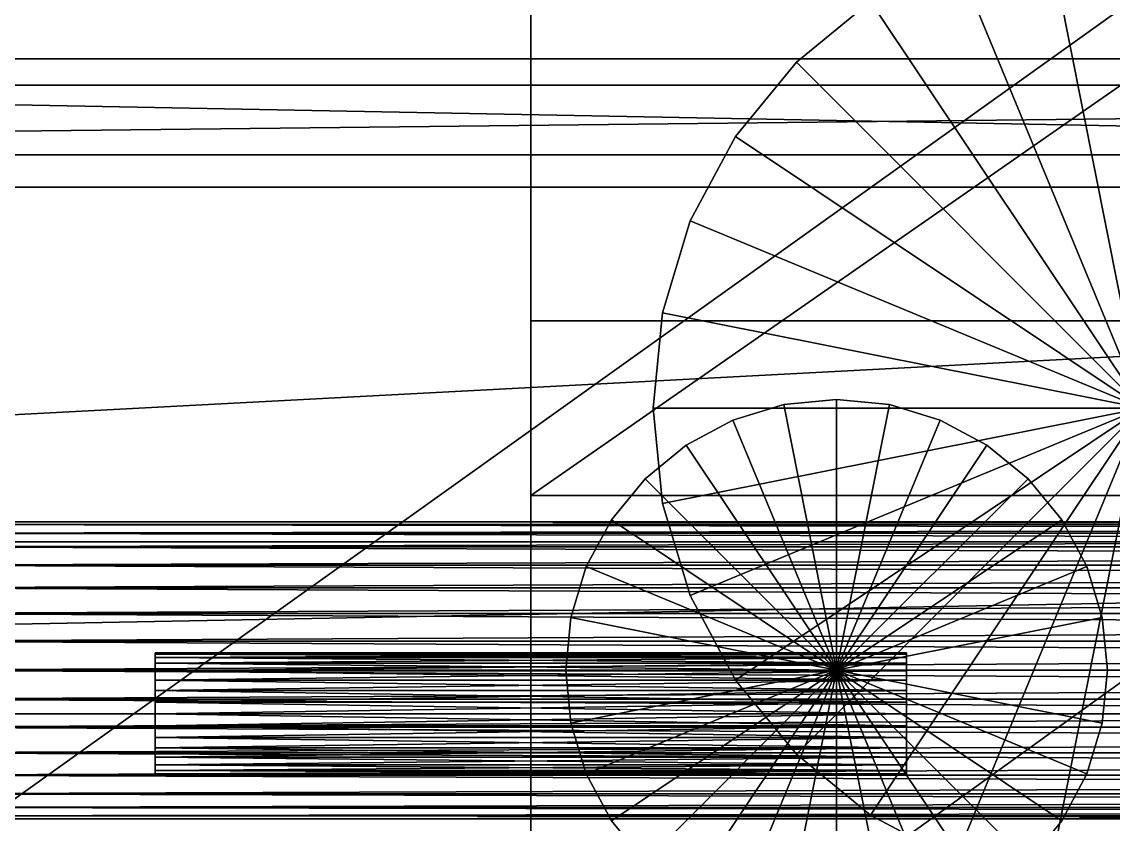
# Model space of a CAD drawing. Header units: millimetres. Extents: x -18 to 4450, y -985 to 970.
# Drawn here: x 581.7 to 706.7, y -572.6 to -480.8 of the extents above; entities that cross this region are included whole.
import ezdxf

# ---------------------------------------------------------------- set-up
doc = ezdxf.new("R2010")
doc.units = ezdxf.units.MM
for name, color, linetype in [('body__hood_closed_reference', 40, 'CONTINUOUS'), ('body__hood_crowned_closed_skin', 40, 'CONTINUOUS'), ('body__hood_left_outer_rib', 40, 'CONTINUOUS'), ('body__left_front_fender_rolled_upper_crown', 50, 'CONTINUOUS'), ('body__left_inner_fender', 40, 'CONTINUOUS'), ('chassis__cab_body_mount_rubber_puck_1', 250, 'CONTINUOUS'), ('chassis__left_hand_drive_steering_box', 9, 'CONTINUOUS'), ('datum__suspension_bump_stop_removed_samples_front_envelope', 5, 'CONTINUOUS'), ('datum__suspension_bump_stop_removed_samples_mount_hole_spacing_bar', 5, 'CONTINUOUS'), ('running_gear__front_drag_link_left_hand_drive', 9, 'CONTINUOUS'), ('running_gear__left_front_bump_stop', 250, 'CONTINUOUS'), ('running_gear__pitman_arm_left_hand_drive', 9, 'CONTINUOUS')]:
    doc.layers.add(name, color=color, linetype=linetype)

msp = doc.modelspace()

# ---------------------------------------------------------------- linework, layer by layer
at = {"layer": 'body__hood_closed_reference'}
for points in [[(237.979993, -687.020004, 1253.000021), (1142.019987, -687.020004, 1253.000021), (1142.019987, 687.020004, 1253.000021)], [(237.979993, -687.020004, 1253.000021), (1142.019987, 687.020004, 1253.000021), (237.979993, 687.020004, 1253.000021)], [(237.979993, -687.020004, 1215.000033), (237.979993, 687.020004, 1215.000033), (1142.019987, 687.020004, 1215.000033)], [(237.979993, -687.020004, 1215.000033), (1142.019987, 687.020004, 1215.000033), (1142.019987, -687.020004, 1215.000033)]]:
    msp.add_3dface(points, dxfattribs=at)
at = {"layer": 'body__hood_crowned_closed_skin'}
for points in [[(135.000005, -642.00002, 1230.000019), (1057.999969, -642.00002, 1296.000004), (1057.999969, 0, 1322.000027)], [(135.000005, -642.00002, 1230.000019), (1057.999969, 0, 1322.000027), (135.000005, 0, 1256.000042)], [(135.000005, -642.00002, 1210.000038), (135.000005, 0, 1235.999942), (1057.999969, 0, 1302.000046)], [(135.000005, -642.00002, 1210.000038), (1057.999969, 0, 1302.000046), (1057.999969, -642.00002, 1276.000023)]]:
    msp.add_3dface(points, dxfattribs=at)
at = {"layer": 'body__hood_left_outer_rib'}
for points in [[(337.980002, -488.020003, 1302.999973), (1052.019954, -488.020003, 1302.999973), (1052.019954, -451.979995, 1302.999973)], [(337.980002, -488.020003, 1302.999973), (1052.019954, -451.979995, 1302.999973), (337.980002, -451.979995, 1302.999973)], [(337.980002, -488.020003, 1264.999986), (337.980002, -451.979995, 1264.999986), (1052.019954, -451.979995, 1264.999986)], [(337.980002, -488.020003, 1264.999986), (1052.019954, -451.979995, 1264.999986), (1052.019954, -488.020003, 1264.999986)], [(337.980002, -495.999992, 1272.979975), (337.980002, -488.020003, 1264.999986), (1052.019954, -488.020003, 1264.999986)], [(337.980002, -495.999992, 1272.979975), (1052.019954, -488.020003, 1264.999986), (1052.019954, -495.999992, 1272.979975)], [(337.980002, -495.999992, 1295.019984), (337.980002, -488.020003, 1302.999973), (1052.019954, -488.020003, 1302.999973)], [(337.980002, -495.999992, 1295.019984), (1052.019954, -488.020003, 1302.999973), (1052.019954, -495.999992, 1295.019984)], [(337.980002, -495.999992, 1272.979975), (1052.019954, -495.999992, 1272.979975), (1052.019954, -495.999992, 1295.019984)], [(337.980002, -495.999992, 1272.979975), (1052.019954, -495.999992, 1295.019984), (337.980002, -495.999992, 1295.019984)]]:
    msp.add_3dface(points, dxfattribs=at)
at = {"layer": 'body__left_front_fender_rolled_upper_crown'}
for points in [[(155.000001, -754.000008, 1062.000036), (155.000001, -560.000002, 1062.000036), (1014.999986, -560.000002, 1238.000035)], [(155.000001, -754.000008, 1062.000036), (1014.999986, -560.000002, 1238.000035), (1014.999986, -754.000008, 1238.000035)], [(155.000001, -754.000008, 1110.000014), (1014.999986, -754.000008, 1268.000007), (1014.999986, -560.000002, 1268.000007)], [(155.000001, -754.000008, 1110.000014), (1014.999986, -560.000002, 1268.000007), (155.000001, -560.000002, 1110.000014)], [(155.000001, -560.000002, 1062.000036), (155.000001, -560.000002, 1110.000014), (1014.999986, -560.000002, 1268.000007)], [(155.000001, -560.000002, 1062.000036), (1014.999986, -560.000002, 1268.000007), (1014.999986, -560.000002, 1238.000035)]]:
    msp.add_3dface(points, dxfattribs=at)
at = {"layer": 'body__left_inner_fender'}
for points in [[(304.699987, -485.000014, 814.700007), (304.699987, -485.000014, 1205.299973), (1075.299978, -485.000014, 1205.299973)], [(304.699987, -485.000014, 814.700007), (1075.299978, -485.000014, 1205.299973), (1075.299978, -485.000014, 814.700007)], [(304.699987, -485.000014, 814.700007), (304.699987, -499.70001, 800.000012), (1075.299978, -499.70001, 800.000012)], [(304.699987, -485.000014, 814.700007), (1075.299978, -499.70001, 800.000012), (1075.299978, -485.000014, 814.700007)], [(304.699987, -485.000014, 1205.299973), (304.699987, -499.70001, 1220.000029), (1075.299978, -499.70001, 1220.000029)], [(304.699987, -485.000014, 1205.299973), (1075.299978, -499.70001, 1220.000029), (1075.299978, -485.000014, 1205.299973)], [(304.699987, -540.300012, 1220.000029), (1075.299978, -540.300012, 1220.000029), (1075.299978, -499.70001, 1220.000029)], [(304.699987, -540.300012, 1220.000029), (1075.299978, -499.70001, 1220.000029), (304.699987, -499.70001, 1220.000029)], [(304.699987, -540.300012, 800.000012), (304.699987, -499.70001, 800.000012), (1075.299978, -499.70001, 800.000012)], [(304.699987, -540.300012, 800.000012), (1075.299978, -499.70001, 800.000012), (1075.299978, -540.300012, 800.000012)], [(304.699987, -555.000007, 814.700007), (304.699987, -540.300012, 800.000012), (1075.299978, -540.300012, 800.000012)], [(304.699987, -555.000007, 814.700007), (1075.299978, -540.300012, 800.000012), (1075.299978, -555.000007, 814.700007)], [(304.699987, -555.000007, 1205.299973), (304.699987, -540.300012, 1220.000029), (1075.299978, -540.300012, 1220.000029)], [(304.699987, -555.000007, 1205.299973), (1075.299978, -540.300012, 1220.000029), (1075.299978, -555.000007, 1205.299973)], [(304.699987, -555.000007, 814.700007), (1075.299978, -555.000007, 814.700007), (1075.299978, -555.000007, 1205.299973)], [(304.699987, -555.000007, 814.700007), (1075.299978, -555.000007, 1205.299973), (304.699987, -555.000007, 1205.299973)]]:
    msp.add_3dface(points, dxfattribs=at)
at = {"layer": 'chassis__cab_body_mount_rubber_puck_1'}
for points in [[(709.999979, -524.999976, 538.999975), (699.074924, -470.076025, 538.999975), (709.999979, -469.000012, 538.999975)], [(709.999979, -524.999976, 580.99997), (709.999979, -469.000012, 580.99997), (699.074924, -470.076025, 580.99997)], [(709.999979, -524.999976, 538.999975), (688.569725, -473.262757, 538.999975), (699.074924, -470.076025, 538.999975)], [(709.999979, -524.999976, 580.99997), (699.074924, -470.076025, 580.99997), (688.569725, -473.262757, 580.99997)], [(709.999979, -524.999976, 538.999975), (678.888083, -478.437692, 538.999975), (688.569725, -473.262757, 538.999975)], [(709.999979, -524.999976, 580.99997), (688.569725, -473.262757, 580.99997), (678.888083, -478.437692, 580.99997)], [(678.888083, -478.437692, 538.999975), (678.888083, -478.437692, 580.99997), (670.40205, -485.402018, 580.99997)], [(678.888083, -478.437692, 538.999975), (670.40205, -485.402018, 580.99997), (670.40205, -485.402018, 538.999975)], [(709.999979, -524.999976, 538.999975), (670.40205, -485.402018, 538.999975), (678.888083, -478.437692, 538.999975)], [(709.999979, -524.999976, 580.99997), (678.888083, -478.437692, 580.99997), (670.40205, -485.402018, 580.99997)], [(670.40205, -485.402018, 538.999975), (670.40205, -485.402018, 580.99997), (663.437724, -493.88808, 580.99997)], [(670.40205, -485.402018, 538.999975), (663.437724, -493.88808, 580.99997), (663.437724, -493.88808, 538.999975)], [(709.999979, -524.999976, 538.999975), (663.437724, -493.88808, 538.999975), (670.40205, -485.402018, 538.999975)], [(709.999979, -524.999976, 580.99997), (670.40205, -485.402018, 580.99997), (663.437724, -493.88808, 580.99997)], [(663.437724, -493.88808, 538.999975), (663.437724, -493.88808, 580.99997), (658.26273, -503.569722, 580.99997)], [(663.437724, -493.88808, 538.999975), (658.26273, -503.569722, 580.99997), (658.26273, -503.569722, 538.999975)], [(709.999979, -524.999976, 538.999975), (658.26273, -503.569722, 538.999975), (663.437724, -493.88808, 538.999975)], [(709.999979, -524.999976, 580.99997), (663.437724, -493.88808, 580.99997), (658.26273, -503.569722, 580.99997)], [(658.26273, -503.569722, 538.999975), (658.26273, -503.569722, 580.99997), (655.076027, -514.074922, 580.99997)], [(658.26273, -503.569722, 538.999975), (655.076027, -514.074922, 580.99997), (655.076027, -514.074922, 538.999975)], [(709.999979, -524.999976, 538.999975), (655.076027, -514.074922, 538.999975), (658.26273, -503.569722, 538.999975)], [(709.999979, -524.999976, 580.99997), (658.26273, -503.569722, 580.99997), (655.076027, -514.074922, 580.99997)], [(655.076027, -514.074922, 538.999975), (655.076027, -514.074922, 580.99997), (653.999984, -524.999976, 580.99997)], [(655.076027, -514.074922, 538.999975), (653.999984, -524.999976, 580.99997), (653.999984, -524.999976, 538.999975)], [(709.999979, -524.999976, 538.999975), (653.999984, -524.999976, 538.999975), (655.076027, -514.074922, 538.999975)], [(709.999979, -524.999976, 580.99997), (655.076027, -514.074922, 580.99997), (653.999984, -524.999976, 580.99997)], [(653.999984, -524.999976, 538.999975), (653.999984, -524.999976, 580.99997), (655.076027, -535.925031, 580.99997)], [(653.999984, -524.999976, 538.999975), (655.076027, -535.925031, 580.99997), (655.076027, -535.925031, 538.999975)], [(709.999979, -524.999976, 538.999975), (655.076027, -535.925031, 538.999975), (653.999984, -524.999976, 538.999975)], [(709.999979, -524.999976, 580.99997), (653.999984, -524.999976, 580.99997), (655.076027, -535.925031, 580.99997)], [(709.999979, -524.999976, 538.999975), (658.26273, -546.43029, 538.999975), (655.076027, -535.925031, 538.999975)], [(709.999979, -524.999976, 580.99997), (655.076027, -535.925031, 580.99997), (658.26273, -546.43029, 580.99997)], [(709.999979, -524.999976, 538.999975), (663.437724, -556.111932, 538.999975), (658.26273, -546.43029, 538.999975)], [(709.999979, -524.999976, 580.99997), (658.26273, -546.43029, 580.99997), (663.437724, -556.111932, 580.99997)], [(709.999979, -524.999976, 538.999975), (670.40205, -564.597964, 538.999975), (663.437724, -556.111932, 538.999975)], [(709.999979, -524.999976, 580.99997), (663.437724, -556.111932, 580.99997), (670.40205, -564.597964, 580.99997)], [(709.999979, -524.999976, 538.999975), (678.888083, -571.56229, 538.999975), (670.40205, -564.597964, 538.999975)], [(709.999979, -524.999976, 580.99997), (670.40205, -564.597964, 580.99997), (678.888083, -571.56229, 580.99997)], [(709.999979, -524.999976, 538.999975), (688.569725, -576.737225, 538.999975), (678.888083, -571.56229, 538.999975)], [(709.999979, -524.999976, 580.99997), (678.888083, -571.56229, 580.99997), (688.569725, -576.737225, 580.99997)], [(709.999979, -524.999976, 538.999975), (699.074924, -579.923987, 538.999975), (688.569725, -576.737225, 538.999975)], [(709.999979, -524.999976, 580.99997), (688.569725, -576.737225, 580.99997), (699.074924, -579.923987, 580.99997)], [(709.999979, -524.999976, 538.999975), (709.999979, -580.99997, 538.999975), (699.074924, -579.923987, 538.999975)], [(709.999979, -524.999976, 580.99997), (699.074924, -579.923987, 580.99997), (709.999979, -580.99997, 580.99997)], [(655.076027, -535.925031, 538.999975), (655.076027, -535.925031, 580.99997), (658.26273, -546.43029, 580.99997)], [(655.076027, -535.925031, 538.999975), (658.26273, -546.43029, 580.99997), (658.26273, -546.43029, 538.999975)], [(658.26273, -546.43029, 538.999975), (658.26273, -546.43029, 580.99997), (663.437724, -556.111932, 580.99997)], [(658.26273, -546.43029, 538.999975), (663.437724, -556.111932, 580.99997), (663.437724, -556.111932, 538.999975)], [(663.437724, -556.111932, 538.999975), (663.437724, -556.111932, 580.99997), (670.40205, -564.597964, 580.99997)], [(663.437724, -556.111932, 538.999975), (670.40205, -564.597964, 580.99997), (670.40205, -564.597964, 538.999975)], [(670.40205, -564.597964, 538.999975), (670.40205, -564.597964, 580.99997), (678.888083, -571.56229, 580.99997)], [(670.40205, -564.597964, 538.999975), (678.888083, -571.56229, 580.99997), (678.888083, -571.56229, 538.999975)], [(678.888083, -571.56229, 538.999975), (678.888083, -571.56229, 580.99997), (688.569725, -576.737225, 580.99997)], [(678.888083, -571.56229, 538.999975), (688.569725, -576.737225, 580.99997), (688.569725, -576.737225, 538.999975)]]:
    msp.add_3dface(points, dxfattribs=at)
at = {"layer": 'chassis__left_hand_drive_steering_box'}
for points in [[(535.000026, -602.500021, 839.999974), (779.999971, -602.500021, 839.999974), (779.999971, -427.50001, 839.999974)], [(535.000026, -602.500021, 839.999974), (779.999971, -427.50001, 839.999974), (535.000026, -427.50001, 839.999974)], [(535.000026, -602.500021, 610.000014), (535.000026, -427.50001, 610.000014), (779.999971, -427.50001, 610.000014)], [(535.000026, -602.500021, 610.000014), (779.999971, -427.50001, 610.000014), (779.999971, -602.500021, 610.000014)]]:
    msp.add_3dface(points, dxfattribs=at)
at = {"layer": 'datum__suspension_bump_stop_removed_samples_front_envelope'}
for points in [[(639.999986, -605.000019, 330.000013), (639.999986, -605.000019, 416.000009), (639.999986, -514.999986, 416.000009)], [(639.999986, -605.000019, 330.000013), (639.999986, -514.999986, 416.000009), (639.999986, -514.999986, 330.000013)], [(639.999986, -514.999986, 330.000013), (639.999986, -514.999986, 416.000009), (764.999986, -514.999986, 416.000009)], [(639.999986, -514.999986, 330.000013), (764.999986, -514.999986, 416.000009), (764.999986, -514.999986, 330.000013)], [(639.999986, -605.000019, 416.000009), (764.999986, -605.000019, 416.000009), (764.999986, -514.999986, 416.000009)], [(639.999986, -605.000019, 416.000009), (764.999986, -514.999986, 416.000009), (639.999986, -514.999986, 416.000009)], [(639.999986, -605.000019, 330.000013), (639.999986, -514.999986, 330.000013), (764.999986, -514.999986, 330.000013)], [(639.999986, -605.000019, 330.000013), (764.999986, -514.999986, 330.000013), (764.999986, -605.000019, 330.000013)]]:
    msp.add_3dface(points, dxfattribs=at)
at = {"layer": 'datum__suspension_bump_stop_removed_samples_mount_hole_spacing_bar'}
for points in [[(597.000003, -552.999973, 391.99999), (683.000028, -552.999973, 391.99999), (683.000028, -553.134501, 393.365622)], [(597.000003, -552.999973, 391.99999), (683.000028, -553.134501, 393.365622), (597.000003, -553.134501, 393.365622)], [(597.000003, -560.000002, 391.99999), (597.000003, -553.134501, 393.365622), (597.000003, -552.999973, 391.99999)], [(597.000003, -553.134501, 390.634358), (683.000028, -553.134501, 390.634358), (683.000028, -552.999973, 391.99999)], [(597.000003, -553.134501, 390.634358), (683.000028, -552.999973, 391.99999), (597.000003, -552.999973, 391.99999)], [(597.000003, -560.000002, 391.99999), (597.000003, -552.999973, 391.99999), (597.000003, -553.134501, 390.634358)], [(597.000003, -553.134501, 393.365622), (683.000028, -553.134501, 393.365622), (683.000028, -553.532839, 394.678771)], [(597.000003, -553.134501, 393.365622), (683.000028, -553.532839, 394.678771), (597.000003, -553.532839, 394.678771)], [(597.000003, -560.000002, 391.99999), (597.000003, -553.532839, 394.678771), (597.000003, -553.134501, 393.365622)], [(597.000003, -553.532839, 389.321208), (683.000028, -553.532839, 389.321208), (683.000028, -553.134501, 390.634358)], [(597.000003, -553.532839, 389.321208), (683.000028, -553.134501, 390.634358), (597.000003, -553.134501, 390.634358)], [(597.000003, -560.000002, 391.99999), (597.000003, -553.134501, 390.634358), (597.000003, -553.532839, 389.321208)], [(683.000028, -560.000002, 391.99999), (683.000028, -552.999973, 391.99999), (683.000028, -553.134501, 393.365622)], [(683.000028, -560.000002, 391.99999), (683.000028, -553.134501, 390.634358), (683.000028, -552.999973, 391.99999)], [(683.000028, -560.000002, 391.99999), (683.000028, -553.134501, 393.365622), (683.000028, -553.532839, 394.678771)], [(683.000028, -560.000002, 391.99999), (683.000028, -553.532839, 389.321208), (683.000028, -553.134501, 390.634358)], [(597.000003, -553.532839, 394.678771), (683.000028, -553.532839, 394.678771), (683.000028, -554.179728, 395.888984)], [(597.000003, -553.532839, 394.678771), (683.000028, -554.179728, 395.888984), (597.000003, -554.179728, 395.888984)], [(597.000003, -560.000002, 391.99999), (597.000003, -554.179728, 395.888984), (597.000003, -553.532839, 394.678771)], [(597.000003, -554.179728, 388.110995), (683.000028, -554.179728, 388.110995), (683.000028, -553.532839, 389.321208)], [(597.000003, -554.179728, 388.110995), (683.000028, -553.532839, 389.321208), (597.000003, -553.532839, 389.321208)], [(597.000003, -560.000002, 391.99999), (597.000003, -553.532839, 389.321208), (597.000003, -554.179728, 388.110995)], [(597.000003, -554.179728, 395.888984), (683.000028, -554.179728, 395.888984), (683.000028, -555.050254, 396.949738)], [(597.000003, -554.179728, 395.888984), (683.000028, -555.050254, 396.949738), (597.000003, -555.050254, 396.949738)], [(597.000003, -560.000002, 391.99999), (597.000003, -555.050254, 396.949738), (597.000003, -554.179728, 395.888984)], [(597.000003, -555.050254, 387.050241), (683.000028, -555.050254, 387.050241), (683.000028, -554.179728, 388.110995)], [(597.000003, -555.050254, 387.050241), (683.000028, -554.179728, 388.110995), (597.000003, -554.179728, 388.110995)], [(597.000003, -560.000002, 391.99999), (597.000003, -554.179728, 388.110995), (597.000003, -555.050254, 387.050241)], [(683.000028, -560.000002, 391.99999), (683.000028, -553.532839, 394.678771), (683.000028, -554.179728, 395.888984)], [(683.000028, -560.000002, 391.99999), (683.000028, -554.179728, 388.110995), (683.000028, -553.532839, 389.321208)], [(683.000028, -560.000002, 391.99999), (683.000028, -554.179728, 395.888984), (683.000028, -555.050254, 396.949738)], [(683.000028, -560.000002, 391.99999), (683.000028, -555.050254, 387.050241), (683.000028, -554.179728, 388.110995)], [(597.000003, -555.050254, 396.949738), (683.000028, -555.050254, 396.949738), (683.000028, -556.111038, 397.820294)], [(597.000003, -555.050254, 396.949738), (683.000028, -556.111038, 397.820294), (597.000003, -556.111038, 397.820294)], [(597.000003, -560.000002, 391.99999), (597.000003, -556.111038, 397.820294), (597.000003, -555.050254, 396.949738)], [(597.000003, -556.111038, 386.179715), (683.000028, -556.111038, 386.179715), (683.000028, -555.050254, 387.050241)], [(597.000003, -556.111038, 386.179715), (683.000028, -555.050254, 387.050241), (597.000003, -555.050254, 387.050241)], [(597.000003, -560.000002, 391.99999), (597.000003, -555.050254, 387.050241), (597.000003, -556.111038, 386.179715)], [(683.000028, -560.000002, 391.99999), (683.000028, -555.050254, 396.949738), (683.000028, -556.111038, 397.820294)], [(683.000028, -560.000002, 391.99999), (683.000028, -556.111038, 386.179715), (683.000028, -555.050254, 387.050241)], [(597.000003, -556.111038, 397.820294), (683.000028, -556.111038, 397.820294), (683.000028, -557.321191, 398.467153)], [(597.000003, -556.111038, 397.820294), (683.000028, -557.321191, 398.467153), (597.000003, -557.321191, 398.467153)], [(597.000003, -560.000002, 391.99999), (597.000003, -557.321191, 398.467153), (597.000003, -556.111038, 397.820294)], [(597.000003, -557.321191, 385.532856), (683.000028, -557.321191, 385.532856), (683.000028, -556.111038, 386.179715)], [(597.000003, -557.321191, 385.532856), (683.000028, -556.111038, 386.179715), (597.000003, -556.111038, 386.179715)], [(597.000003, -560.000002, 391.99999), (597.000003, -556.111038, 386.179715), (597.000003, -557.321191, 385.532856)], [(683.000028, -560.000002, 391.99999), (683.000028, -556.111038, 397.820294), (683.000028, -557.321191, 398.467153)], [(683.000028, -560.000002, 391.99999), (683.000028, -557.321191, 385.532856), (683.000028, -556.111038, 386.179715)], [(597.000003, -557.321191, 398.467153), (683.000028, -557.321191, 398.467153), (683.000028, -558.634341, 398.865491)], [(597.000003, -557.321191, 398.467153), (683.000028, -558.634341, 398.865491), (597.000003, -558.634341, 398.865491)], [(597.000003, -560.000002, 391.99999), (597.000003, -558.634341, 398.865491), (597.000003, -557.321191, 398.467153)], [(597.000003, -558.634341, 385.134488), (683.000028, -558.634341, 385.134488), (683.000028, -557.321191, 385.532856)], [(597.000003, -558.634341, 385.134488), (683.000028, -557.321191, 385.532856), (597.000003, -557.321191, 385.532856)], [(597.000003, -560.000002, 391.99999), (597.000003, -557.321191, 385.532856), (597.000003, -558.634341, 385.134488)], [(683.000028, -560.000002, 391.99999), (683.000028, -557.321191, 398.467153), (683.000028, -558.634341, 398.865491)], [(683.000028, -560.000002, 391.99999), (683.000028, -558.634341, 385.134488), (683.000028, -557.321191, 385.532856)], [(597.000003, -558.634341, 398.865491), (683.000028, -558.634341, 398.865491), (683.000028, -560.000002, 398.999989)], [(597.000003, -558.634341, 398.865491), (683.000028, -560.000002, 398.999989), (597.000003, -560.000002, 398.999989)], [(597.000003, -560.000002, 391.99999), (597.000003, -560.000002, 398.999989), (597.000003, -558.634341, 398.865491)], [(597.000003, -560.000002, 384.99999), (683.000028, -560.000002, 384.99999), (683.000028, -558.634341, 385.134488)], [(597.000003, -560.000002, 384.99999), (683.000028, -558.634341, 385.134488), (597.000003, -558.634341, 385.134488)], [(597.000003, -560.000002, 391.99999), (597.000003, -558.634341, 385.134488), (597.000003, -560.000002, 384.99999)], [(683.000028, -560.000002, 391.99999), (683.000028, -558.634341, 398.865491), (683.000028, -560.000002, 398.999989)], [(683.000028, -560.000002, 391.99999), (683.000028, -560.000002, 384.99999), (683.000028, -558.634341, 385.134488)], [(597.000003, -560.000002, 398.999989), (683.000028, -560.000002, 398.999989), (683.000028, -561.365604, 398.865491)], [(597.000003, -560.000002, 398.999989), (683.000028, -561.365604, 398.865491), (597.000003, -561.365604, 398.865491)], [(597.000003, -560.000002, 391.99999), (597.000003, -561.365604, 398.865491), (597.000003, -560.000002, 398.999989)], [(597.000003, -560.000002, 391.99999), (597.000003, -562.678754, 398.467153), (597.000003, -561.365604, 398.865491)], [(597.000003, -560.000002, 391.99999), (597.000003, -563.888967, 397.820294), (597.000003, -562.678754, 398.467153)], [(597.000003, -560.000002, 391.99999), (597.000003, -564.949751, 396.949738), (597.000003, -563.888967, 397.820294)], [(597.000003, -560.000002, 391.99999), (597.000003, -565.820277, 395.888984), (597.000003, -564.949751, 396.949738)], [(597.000003, -560.000002, 391.99999), (597.000003, -566.467166, 394.678771), (597.000003, -565.820277, 395.888984)], [(597.000003, -560.000002, 391.99999), (597.000003, -566.865504, 393.365622), (597.000003, -566.467166, 394.678771)], [(597.000003, -560.000002, 391.99999), (597.000003, -566.999972, 391.99999), (597.000003, -566.865504, 393.365622)], [(597.000003, -560.000002, 391.99999), (597.000003, -566.865504, 390.634358), (597.000003, -566.999972, 391.99999)], [(597.000003, -560.000002, 391.99999), (597.000003, -566.467166, 389.321208), (597.000003, -566.865504, 390.634358)], [(597.000003, -560.000002, 391.99999), (597.000003, -565.820277, 388.110995), (597.000003, -566.467166, 389.321208)], [(597.000003, -560.000002, 391.99999), (597.000003, -564.949751, 387.050241), (597.000003, -565.820277, 388.110995)], [(597.000003, -560.000002, 391.99999), (597.000003, -563.888967, 386.179715), (597.000003, -564.949751, 387.050241)], [(597.000003, -560.000002, 391.99999), (597.000003, -562.678754, 385.532856), (597.000003, -563.888967, 386.179715)], [(597.000003, -560.000002, 391.99999), (597.000003, -561.365604, 385.134488), (597.000003, -562.678754, 385.532856)], [(597.000003, -561.365604, 385.134488), (683.000028, -561.365604, 385.134488), (683.000028, -560.000002, 384.99999)], [(597.000003, -561.365604, 385.134488), (683.000028, -560.000002, 384.99999), (597.000003, -560.000002, 384.99999)], [(597.000003, -560.000002, 391.99999), (597.000003, -560.000002, 384.99999), (597.000003, -561.365604, 385.134488)], [(683.000028, -560.000002, 391.99999), (683.000028, -560.000002, 398.999989), (683.000028, -561.365604, 398.865491)], [(683.000028, -560.000002, 391.99999), (683.000028, -561.365604, 398.865491), (683.000028, -562.678754, 398.467153)], [(683.000028, -560.000002, 391.99999), (683.000028, -562.678754, 398.467153), (683.000028, -563.888967, 397.820294)], [(683.000028, -560.000002, 391.99999), (683.000028, -563.888967, 397.820294), (683.000028, -564.949751, 396.949738)], [(683.000028, -560.000002, 391.99999), (683.000028, -564.949751, 396.949738), (683.000028, -565.820277, 395.888984)], [(683.000028, -560.000002, 391.99999), (683.000028, -565.820277, 395.888984), (683.000028, -566.467166, 394.678771)], [(683.000028, -560.000002, 391.99999), (683.000028, -566.467166, 394.678771), (683.000028, -566.865504, 393.365622)], [(683.000028, -560.000002, 391.99999), (683.000028, -566.865504, 393.365622), (683.000028, -566.999972, 391.99999)], [(683.000028, -560.000002, 391.99999), (683.000028, -566.999972, 391.99999), (683.000028, -566.865504, 390.634358)], [(683.000028, -560.000002, 391.99999), (683.000028, -566.865504, 390.634358), (683.000028, -566.467166, 389.321208)], [(683.000028, -560.000002, 391.99999), (683.000028, -566.467166, 389.321208), (683.000028, -565.820277, 388.110995)], [(683.000028, -560.000002, 391.99999), (683.000028, -565.820277, 388.110995), (683.000028, -564.949751, 387.050241)], [(683.000028, -560.000002, 391.99999), (683.000028, -564.949751, 387.050241), (683.000028, -563.888967, 386.179715)], [(683.000028, -560.000002, 391.99999), (683.000028, -563.888967, 386.179715), (683.000028, -562.678754, 385.532856)], [(683.000028, -560.000002, 391.99999), (683.000028, -562.678754, 385.532856), (683.000028, -561.365604, 385.134488)], [(683.000028, -560.000002, 391.99999), (683.000028, -561.365604, 385.134488), (683.000028, -560.000002, 384.99999)], [(597.000003, -561.365604, 398.865491), (683.000028, -561.365604, 398.865491), (683.000028, -562.678754, 398.467153)], [(597.000003, -561.365604, 398.865491), (683.000028, -562.678754, 398.467153), (597.000003, -562.678754, 398.467153)], [(597.000003, -562.678754, 385.532856), (683.000028, -562.678754, 385.532856), (683.000028, -561.365604, 385.134488)], [(597.000003, -562.678754, 385.532856), (683.000028, -561.365604, 385.134488), (597.000003, -561.365604, 385.134488)], [(597.000003, -562.678754, 398.467153), (683.000028, -562.678754, 398.467153), (683.000028, -563.888967, 397.820294)], [(597.000003, -562.678754, 398.467153), (683.000028, -563.888967, 397.820294), (597.000003, -563.888967, 397.820294)], [(597.000003, -563.888967, 386.179715), (683.000028, -563.888967, 386.179715), (683.000028, -562.678754, 385.532856)], [(597.000003, -563.888967, 386.179715), (683.000028, -562.678754, 385.532856), (597.000003, -562.678754, 385.532856)], [(597.000003, -563.888967, 397.820294), (683.000028, -563.888967, 397.820294), (683.000028, -564.949751, 396.949738)], [(597.000003, -563.888967, 397.820294), (683.000028, -564.949751, 396.949738), (597.000003, -564.949751, 396.949738)], [(597.000003, -564.949751, 387.050241), (683.000028, -564.949751, 387.050241), (683.000028, -563.888967, 386.179715)], [(597.000003, -564.949751, 387.050241), (683.000028, -563.888967, 386.179715), (597.000003, -563.888967, 386.179715)], [(597.000003, -564.949751, 396.949738), (683.000028, -564.949751, 396.949738), (683.000028, -565.820277, 395.888984)], [(597.000003, -564.949751, 396.949738), (683.000028, -565.820277, 395.888984), (597.000003, -565.820277, 395.888984)], [(597.000003, -565.820277, 388.110995), (683.000028, -565.820277, 388.110995), (683.000028, -564.949751, 387.050241)], [(597.000003, -565.820277, 388.110995), (683.000028, -564.949751, 387.050241), (597.000003, -564.949751, 387.050241)], [(597.000003, -565.820277, 395.888984), (683.000028, -565.820277, 395.888984), (683.000028, -566.467166, 394.678771)], [(597.000003, -565.820277, 395.888984), (683.000028, -566.467166, 394.678771), (597.000003, -566.467166, 394.678771)], [(597.000003, -566.467166, 389.321208), (683.000028, -566.467166, 389.321208), (683.000028, -565.820277, 388.110995)], [(597.000003, -566.467166, 389.321208), (683.000028, -565.820277, 388.110995), (597.000003, -565.820277, 388.110995)], [(597.000003, -566.467166, 394.678771), (683.000028, -566.467166, 394.678771), (683.000028, -566.865504, 393.365622)], [(597.000003, -566.467166, 394.678771), (683.000028, -566.865504, 393.365622), (597.000003, -566.865504, 393.365622)], [(597.000003, -566.865504, 390.634358), (683.000028, -566.865504, 390.634358), (683.000028, -566.467166, 389.321208)], [(597.000003, -566.865504, 390.634358), (683.000028, -566.467166, 389.321208), (597.000003, -566.467166, 389.321208)], [(597.000003, -566.865504, 393.365622), (683.000028, -566.865504, 393.365622), (683.000028, -566.999972, 391.99999)], [(597.000003, -566.865504, 393.365622), (683.000028, -566.999972, 391.99999), (597.000003, -566.999972, 391.99999)], [(597.000003, -566.999972, 391.99999), (683.000028, -566.999972, 391.99999), (683.000028, -566.865504, 390.634358)], [(597.000003, -566.999972, 391.99999), (683.000028, -566.865504, 390.634358), (597.000003, -566.865504, 390.634358)]]:
    msp.add_3dface(points, dxfattribs=at)
at = {"layer": 'running_gear__front_drag_link_left_hand_drive'}
for points in [[(564.999998, -537.999988, 504.999995), (1184.999943, -537.999988, 504.999995), (1184.999943, -538.326621, 508.316517)], [(564.999998, -537.999988, 504.999995), (1184.999943, -538.326621, 508.316517), (564.999998, -538.326621, 508.316517)], [(564.999998, -538.326621, 501.683474), (1184.999943, -538.326621, 501.683474), (1184.999943, -537.999988, 504.999995)], [(564.999998, -538.326621, 501.683474), (1184.999943, -537.999988, 504.999995), (564.999998, -537.999988, 504.999995)], [(564.999998, -538.326621, 508.316517), (1184.999943, -538.326621, 508.316517), (1184.999943, -539.294064, 511.505604)], [(564.999998, -538.326621, 508.316517), (1184.999943, -539.294064, 511.505604), (564.999998, -539.294064, 511.505604)], [(564.999998, -539.294064, 498.494387), (1184.999943, -539.294064, 498.494387), (1184.999943, -538.326621, 501.683474)], [(564.999998, -539.294064, 498.494387), (1184.999943, -538.326621, 501.683474), (564.999998, -538.326621, 501.683474)], [(564.999998, -539.294064, 511.505604), (1184.999943, -539.294064, 511.505604), (1184.999943, -540.865004, 514.444709)], [(564.999998, -539.294064, 511.505604), (1184.999943, -540.865004, 514.444709), (564.999998, -540.865004, 514.444709)], [(564.999998, -540.865004, 495.555311), (1184.999943, -540.865004, 495.555311), (1184.999943, -539.294064, 498.494387)], [(564.999998, -540.865004, 495.555311), (1184.999943, -539.294064, 498.494387), (564.999998, -539.294064, 498.494387)], [(564.999998, -540.865004, 514.444709), (1184.999943, -540.865004, 514.444709), (1184.999943, -542.979181, 517.020822)], [(564.999998, -540.865004, 514.444709), (1184.999943, -542.979181, 517.020822), (564.999998, -542.979181, 517.020822)], [(564.999998, -542.979181, 492.979199), (1184.999943, -542.979181, 492.979199), (1184.999943, -540.865004, 495.555311)], [(564.999998, -542.979181, 492.979199), (1184.999943, -540.865004, 495.555311), (564.999998, -540.865004, 495.555311)], [(564.999998, -542.979181, 517.020822), (1184.999943, -542.979181, 517.020822), (1184.999943, -545.555294, 519.134998)], [(564.999998, -542.979181, 517.020822), (1184.999943, -545.555294, 519.134998), (564.999998, -545.555294, 519.134998)], [(564.999998, -545.555294, 490.865022), (1184.999943, -545.555294, 490.865022), (1184.999943, -542.979181, 492.979199)], [(564.999998, -545.555294, 490.865022), (1184.999943, -542.979181, 492.979199), (564.999998, -542.979181, 492.979199)], [(564.999998, -545.555294, 519.134998), (1184.999943, -545.555294, 519.134998), (1184.999943, -548.494399, 520.705938)], [(564.999998, -545.555294, 519.134998), (1184.999943, -548.494399, 520.705938), (564.999998, -548.494399, 520.705938)], [(564.999998, -548.494399, 489.294052), (1184.999943, -548.494399, 489.294052), (1184.999943, -545.555294, 490.865022)], [(564.999998, -548.494399, 489.294052), (1184.999943, -545.555294, 490.865022), (564.999998, -545.555294, 490.865022)], [(564.999998, -548.494399, 520.705938), (1184.999943, -548.494399, 520.705938), (1184.999943, -551.683486, 521.673322)], [(564.999998, -548.494399, 520.705938), (1184.999943, -551.683486, 521.673322), (564.999998, -551.683486, 521.673322)], [(564.999998, -551.683486, 488.326639), (1184.999943, -551.683486, 488.326639), (1184.999943, -548.494399, 489.294052)], [(564.999998, -551.683486, 488.326639), (1184.999943, -548.494399, 489.294052), (564.999998, -548.494399, 489.294052)], [(564.999998, -551.683486, 521.673322), (1184.999943, -551.683486, 521.673322), (1184.999943, -555.000007, 522.000015)], [(564.999998, -551.683486, 521.673322), (1184.999943, -555.000007, 522.000015), (564.999998, -555.000007, 522.000015)], [(564.999998, -555.000007, 488.000005), (1184.999943, -555.000007, 488.000005), (1184.999943, -551.683486, 488.326639)], [(564.999998, -555.000007, 488.000005), (1184.999943, -551.683486, 488.326639), (564.999998, -551.683486, 488.326639)], [(564.999998, -555.000007, 522.000015), (1184.999943, -555.000007, 522.000015), (1184.999943, -558.316529, 521.673322)], [(564.999998, -555.000007, 522.000015), (1184.999943, -558.316529, 521.673322), (564.999998, -558.316529, 521.673322)], [(564.999998, -558.316529, 488.326639), (1184.999943, -558.316529, 488.326639), (1184.999943, -555.000007, 488.000005)], [(564.999998, -558.316529, 488.326639), (1184.999943, -555.000007, 488.000005), (564.999998, -555.000007, 488.000005)], [(564.999998, -558.316529, 521.673322), (1184.999943, -558.316529, 521.673322), (1184.999943, -561.505616, 520.705938)], [(564.999998, -558.316529, 521.673322), (1184.999943, -561.505616, 520.705938), (564.999998, -561.505616, 520.705938)], [(564.999998, -561.505616, 489.294052), (1184.999943, -561.505616, 489.294052), (1184.999943, -558.316529, 488.326639)], [(564.999998, -561.505616, 489.294052), (1184.999943, -558.316529, 488.326639), (564.999998, -558.316529, 488.326639)], [(564.999998, -561.505616, 520.705938), (1184.999943, -561.505616, 520.705938), (1184.999943, -564.444721, 519.134998)], [(564.999998, -561.505616, 520.705938), (1184.999943, -564.444721, 519.134998), (564.999998, -564.444721, 519.134998)], [(564.999998, -564.444721, 490.865022), (1184.999943, -564.444721, 490.865022), (1184.999943, -561.505616, 489.294052)], [(564.999998, -564.444721, 490.865022), (1184.999943, -561.505616, 489.294052), (564.999998, -561.505616, 489.294052)], [(564.999998, -564.444721, 519.134998), (1184.999943, -564.444721, 519.134998), (1184.999943, -567.020833, 517.020822)], [(564.999998, -564.444721, 519.134998), (1184.999943, -567.020833, 517.020822), (564.999998, -567.020833, 517.020822)], [(564.999998, -567.020833, 492.979199), (1184.999943, -567.020833, 492.979199), (1184.999943, -564.444721, 490.865022)], [(564.999998, -567.020833, 492.979199), (1184.999943, -564.444721, 490.865022), (564.999998, -564.444721, 490.865022)], [(564.999998, -567.020833, 517.020822), (1184.999943, -567.020833, 517.020822), (1184.999943, -569.13501, 514.444709)], [(564.999998, -567.020833, 517.020822), (1184.999943, -569.13501, 514.444709), (564.999998, -569.13501, 514.444709)], [(564.999998, -569.13501, 495.555311), (1184.999943, -569.13501, 495.555311), (1184.999943, -567.020833, 492.979199)], [(564.999998, -569.13501, 495.555311), (1184.999943, -567.020833, 492.979199), (564.999998, -567.020833, 492.979199)], [(564.999998, -569.13501, 514.444709), (1184.999943, -569.13501, 514.444709), (1184.999943, -570.70595, 511.505604)], [(564.999998, -569.13501, 514.444709), (1184.999943, -570.70595, 511.505604), (564.999998, -570.70595, 511.505604)], [(564.999998, -570.70595, 498.494387), (1184.999943, -570.70595, 498.494387), (1184.999943, -569.13501, 495.555311)], [(564.999998, -570.70595, 498.494387), (1184.999943, -569.13501, 495.555311), (564.999998, -569.13501, 495.555311)], [(564.999998, -570.70595, 511.505604), (1184.999943, -570.70595, 511.505604), (1184.999943, -571.673334, 508.316517)], [(564.999998, -570.70595, 511.505604), (1184.999943, -571.673334, 508.316517), (564.999998, -571.673334, 508.316517)], [(564.999998, -571.673334, 501.683474), (1184.999943, -571.673334, 501.683474), (1184.999943, -570.70595, 498.494387)], [(564.999998, -571.673334, 501.683474), (1184.999943, -570.70595, 498.494387), (564.999998, -570.70595, 498.494387)], [(564.999998, -571.673334, 508.316517), (1184.999943, -571.673334, 508.316517), (1184.999943, -572.000027, 504.999995)], [(564.999998, -571.673334, 508.316517), (1184.999943, -572.000027, 504.999995), (564.999998, -572.000027, 504.999995)], [(564.999998, -572.000027, 504.999995), (1184.999943, -572.000027, 504.999995), (1184.999943, -571.673334, 501.683474)], [(564.999998, -572.000027, 504.999995), (1184.999943, -571.673334, 501.683474), (564.999998, -571.673334, 501.683474)]]:
    msp.add_3dface(points, dxfattribs=at)
at = {"layer": 'running_gear__left_front_bump_stop'}
for points in [[(639.999986, -535.000026, 540.000021), (639.999986, -535.000026, 611.999989), (639.999986, -455.000013, 611.999989)], [(639.999986, -535.000026, 540.000021), (639.999986, -455.000013, 611.999989), (639.999986, -455.000013, 540.000021)], [(639.999986, -535.000026, 611.999989), (754.999995, -535.000026, 611.999989), (754.999995, -455.000013, 611.999989)], [(639.999986, -535.000026, 611.999989), (754.999995, -455.000013, 611.999989), (639.999986, -455.000013, 611.999989)], [(639.999986, -535.000026, 540.000021), (639.999986, -455.000013, 540.000021), (754.999995, -455.000013, 540.000021)], [(639.999986, -535.000026, 540.000021), (754.999995, -455.000013, 540.000021), (754.999995, -535.000026, 540.000021)], [(639.999986, -535.000026, 540.000021), (754.999995, -535.000026, 540.000021), (754.999995, -535.000026, 611.999989)], [(639.999986, -535.000026, 540.000021), (754.999995, -535.000026, 611.999989), (639.999986, -535.000026, 611.999989)]]:
    msp.add_3dface(points, dxfattribs=at)
at = {"layer": 'running_gear__pitman_arm_left_hand_drive'}
for points in [[(668.952227, -524.595678, 439.999998), (668.952227, -524.595678, 689.999998), (663.13684, -526.359737, 689.999998)], [(668.952227, -524.595678, 439.999998), (663.13684, -526.359737, 689.999998), (663.13684, -526.359737, 439.999998)], [(675.000012, -555.000007, 439.999998), (663.13684, -526.359737, 439.999998), (668.952227, -524.595678, 439.999998)], [(675.000012, -555.000007, 689.999998), (668.952227, -524.595678, 689.999998), (663.13684, -526.359737, 689.999998)], [(675.000012, -523.999989, 439.999998), (675.000012, -523.999989, 689.999998), (668.952227, -524.595678, 689.999998)], [(675.000012, -523.999989, 439.999998), (668.952227, -524.595678, 689.999998), (668.952227, -524.595678, 439.999998)], [(675.000012, -555.000007, 439.999998), (668.952227, -524.595678, 439.999998), (675.000012, -523.999989, 439.999998)], [(675.000012, -555.000007, 689.999998), (675.000012, -523.999989, 689.999998), (668.952227, -524.595678, 689.999998)], [(681.047797, -524.595678, 439.999998), (681.047797, -524.595678, 689.999998), (675.000012, -523.999989, 689.999998)], [(681.047797, -524.595678, 439.999998), (675.000012, -523.999989, 689.999998), (675.000012, -523.999989, 439.999998)], [(675.000012, -555.000007, 439.999998), (675.000012, -523.999989, 439.999998), (681.047797, -524.595678, 439.999998)], [(675.000012, -555.000007, 689.999998), (681.047797, -524.595678, 689.999998), (675.000012, -523.999989, 689.999998)], [(675.000012, -555.000007, 439.999998), (681.047797, -524.595678, 439.999998), (686.863184, -526.359737, 439.999998)], [(675.000012, -555.000007, 689.999998), (686.863184, -526.359737, 689.999998), (681.047797, -524.595678, 689.999998)], [(686.863184, -526.359737, 439.999998), (686.863184, -526.359737, 689.999998), (681.047797, -524.595678, 689.999998)], [(686.863184, -526.359737, 439.999998), (681.047797, -524.595678, 689.999998), (681.047797, -524.595678, 439.999998)], [(663.13684, -526.359737, 439.999998), (663.13684, -526.359737, 689.999998), (657.777309, -529.224455, 689.999998)], [(663.13684, -526.359737, 439.999998), (657.777309, -529.224455, 689.999998), (657.777309, -529.224455, 439.999998)], [(675.000012, -555.000007, 439.999998), (657.777309, -529.224455, 439.999998), (663.13684, -526.359737, 439.999998)], [(675.000012, -555.000007, 689.999998), (663.13684, -526.359737, 689.999998), (657.777309, -529.224455, 689.999998)], [(675.000012, -555.000007, 439.999998), (686.863184, -526.359737, 439.999998), (692.222655, -529.224455, 439.999998)], [(675.000012, -555.000007, 689.999998), (692.222655, -529.224455, 689.999998), (686.863184, -526.359737, 689.999998)], [(692.222655, -529.224455, 439.999998), (692.222655, -529.224455, 689.999998), (686.863184, -526.359737, 689.999998)], [(692.222655, -529.224455, 439.999998), (686.863184, -526.359737, 689.999998), (686.863184, -526.359737, 439.999998)], [(657.777309, -529.224455, 439.999998), (657.777309, -529.224455, 689.999998), (653.079689, -533.079684, 689.999998)], [(657.777309, -529.224455, 439.999998), (653.079689, -533.079684, 689.999998), (653.079689, -533.079684, 439.999998)], [(675.000012, -555.000007, 439.999998), (653.079689, -533.079684, 439.999998), (657.777309, -529.224455, 439.999998)], [(675.000012, -555.000007, 689.999998), (657.777309, -529.224455, 689.999998), (653.079689, -533.079684, 689.999998)], [(675.000012, -555.000007, 439.999998), (692.222655, -529.224455, 439.999998), (696.920335, -533.079684, 439.999998)], [(675.000012, -555.000007, 689.999998), (696.920335, -533.079684, 689.999998), (692.222655, -529.224455, 689.999998)], [(696.920335, -533.079684, 439.999998), (696.920335, -533.079684, 689.999998), (692.222655, -529.224455, 689.999998)], [(696.920335, -533.079684, 439.999998), (692.222655, -529.224455, 689.999998), (692.222655, -529.224455, 439.999998)], [(653.079689, -533.079684, 439.999998), (653.079689, -533.079684, 689.999998), (649.22446, -537.777305, 689.999998)], [(653.079689, -533.079684, 439.999998), (649.22446, -537.777305, 689.999998), (649.22446, -537.777305, 439.999998)], [(675.000012, -555.000007, 439.999998), (649.22446, -537.777305, 439.999998), (653.079689, -533.079684, 439.999998)], [(675.000012, -555.000007, 689.999998), (653.079689, -533.079684, 689.999998), (649.22446, -537.777305, 689.999998)], [(675.000012, -555.000007, 439.999998), (696.920335, -533.079684, 439.999998), (700.775564, -537.777305, 439.999998)], [(675.000012, -555.000007, 689.999998), (700.775564, -537.777305, 689.999998), (696.920335, -533.079684, 689.999998)], [(700.775564, -537.777305, 439.999998), (700.775564, -537.777305, 689.999998), (696.920335, -533.079684, 689.999998)], [(700.775564, -537.777305, 439.999998), (696.920335, -533.079684, 689.999998), (696.920335, -533.079684, 439.999998)], [(649.22446, -537.777305, 439.999998), (649.22446, -537.777305, 689.999998), (646.359742, -543.136835, 689.999998)], [(649.22446, -537.777305, 439.999998), (646.359742, -543.136835, 689.999998), (646.359742, -543.136835, 439.999998)], [(675.000012, -555.000007, 439.999998), (646.359742, -543.136835, 439.999998), (649.22446, -537.777305, 439.999998)], [(675.000012, -555.000007, 689.999998), (649.22446, -537.777305, 689.999998), (646.359742, -543.136835, 689.999998)], [(675.000012, -555.000007, 439.999998), (700.775564, -537.777305, 439.999998), (703.640282, -543.136835, 439.999998)], [(675.000012, -555.000007, 689.999998), (703.640282, -543.136835, 689.999998), (700.775564, -537.777305, 689.999998)], [(703.640282, -543.136835, 439.999998), (703.640282, -543.136835, 689.999998), (700.775564, -537.777305, 689.999998)], [(703.640282, -543.136835, 439.999998), (700.775564, -537.777305, 689.999998), (700.775564, -537.777305, 439.999998)], [(646.359742, -543.136835, 439.999998), (646.359742, -543.136835, 689.999998), (644.595683, -548.952222, 689.999998)], [(646.359742, -543.136835, 439.999998), (644.595683, -548.952222, 689.999998), (644.595683, -548.952222, 439.999998)], [(675.000012, -555.000007, 439.999998), (644.595683, -548.952222, 439.999998), (646.359742, -543.136835, 439.999998)], [(675.000012, -555.000007, 689.999998), (646.359742, -543.136835, 689.999998), (644.595683, -548.952222, 689.999998)], [(675.000012, -555.000007, 439.999998), (703.640282, -543.136835, 439.999998), (705.404341, -548.952222, 439.999998)], [(675.000012, -555.000007, 689.999998), (705.404341, -548.952222, 689.999998), (703.640282, -543.136835, 689.999998)], [(705.404341, -548.952222, 439.999998), (705.404341, -548.952222, 689.999998), (703.640282, -543.136835, 689.999998)], [(705.404341, -548.952222, 439.999998), (703.640282, -543.136835, 689.999998), (703.640282, -543.136835, 439.999998)], [(644.595683, -548.952222, 439.999998), (644.595683, -548.952222, 689.999998), (643.999994, -555.000007, 689.999998)], [(644.595683, -548.952222, 439.999998), (643.999994, -555.000007, 689.999998), (643.999994, -555.000007, 439.999998)], [(675.000012, -555.000007, 439.999998), (643.999994, -555.000007, 439.999998), (644.595683, -548.952222, 439.999998)], [(675.000012, -555.000007, 689.999998), (644.595683, -548.952222, 689.999998), (643.999994, -555.000007, 689.999998)], [(675.000012, -555.000007, 439.999998), (705.404341, -548.952222, 439.999998), (705.99997, -555.000007, 439.999998)], [(675.000012, -555.000007, 689.999998), (705.99997, -555.000007, 689.999998), (705.404341, -548.952222, 689.999998)], [(705.99997, -555.000007, 439.999998), (705.99997, -555.000007, 689.999998), (705.404341, -548.952222, 689.999998)], [(705.99997, -555.000007, 439.999998), (705.404341, -548.952222, 689.999998), (705.404341, -548.952222, 439.999998)], [(643.999994, -555.000007, 439.999998), (643.999994, -555.000007, 689.999998), (644.595683, -561.047792, 689.999998)], [(643.999994, -555.000007, 439.999998), (644.595683, -561.047792, 689.999998), (644.595683, -561.047792, 439.999998)], [(675.000012, -555.000007, 439.999998), (644.595683, -561.047792, 439.999998), (643.999994, -555.000007, 439.999998)], [(675.000012, -555.000007, 689.999998), (643.999994, -555.000007, 689.999998), (644.595683, -561.047792, 689.999998)], [(675.000012, -555.000007, 439.999998), (646.359742, -566.863179, 439.999998), (644.595683, -561.047792, 439.999998)], [(675.000012, -555.000007, 689.999998), (644.595683, -561.047792, 689.999998), (646.359742, -566.863179, 689.999998)], [(675.000012, -555.000007, 439.999998), (649.22446, -572.22265, 439.999998), (646.359742, -566.863179, 439.999998)], [(675.000012, -555.000007, 689.999998), (646.359742, -566.863179, 689.999998), (649.22446, -572.22265, 689.999998)], [(675.000012, -555.000007, 439.999998), (653.079689, -576.920331, 439.999998), (649.22446, -572.22265, 439.999998)], [(675.000012, -555.000007, 689.999998), (649.22446, -572.22265, 689.999998), (653.079689, -576.920331, 689.999998)], [(675.000012, -555.000007, 439.999998), (657.777309, -580.775559, 439.999998), (653.079689, -576.920331, 439.999998)], [(675.000012, -555.000007, 689.999998), (653.079689, -576.920331, 689.999998), (657.777309, -580.775559, 689.999998)], [(675.000012, -555.000007, 439.999998), (663.13684, -583.640277, 439.999998), (657.777309, -580.775559, 439.999998)], [(675.000012, -555.000007, 689.999998), (657.777309, -580.775559, 689.999998), (663.13684, -583.640277, 689.999998)], [(675.000012, -555.000007, 439.999998), (668.952227, -585.404336, 439.999998), (663.13684, -583.640277, 439.999998)], [(675.000012, -555.000007, 689.999998), (663.13684, -583.640277, 689.999998), (668.952227, -585.404336, 689.999998)], [(675.000012, -555.000007, 439.999998), (675.000012, -586.000025, 439.999998), (668.952227, -585.404336, 439.999998)], [(675.000012, -555.000007, 689.999998), (668.952227, -585.404336, 689.999998), (675.000012, -586.000025, 689.999998)], [(675.000012, -555.000007, 439.999998), (681.047797, -585.404336, 439.999998), (675.000012, -586.000025, 439.999998)], [(675.000012, -555.000007, 689.999998), (675.000012, -586.000025, 689.999998), (681.047797, -585.404336, 689.999998)], [(675.000012, -555.000007, 439.999998), (686.863184, -583.640277, 439.999998), (681.047797, -585.404336, 439.999998)], [(675.000012, -555.000007, 689.999998), (681.047797, -585.404336, 689.999998), (686.863184, -583.640277, 689.999998)], [(675.000012, -555.000007, 439.999998), (692.222655, -580.775559, 439.999998), (686.863184, -583.640277, 439.999998)], [(675.000012, -555.000007, 689.999998), (686.863184, -583.640277, 689.999998), (692.222655, -580.775559, 689.999998)], [(675.000012, -555.000007, 439.999998), (696.920335, -576.920331, 439.999998), (692.222655, -580.775559, 439.999998)], [(675.000012, -555.000007, 689.999998), (692.222655, -580.775559, 689.999998), (696.920335, -576.920331, 689.999998)], [(675.000012, -555.000007, 439.999998), (700.775564, -572.22265, 439.999998), (696.920335, -576.920331, 439.999998)], [(675.000012, -555.000007, 689.999998), (696.920335, -576.920331, 689.999998), (700.775564, -572.22265, 689.999998)], [(675.000012, -555.000007, 439.999998), (703.640282, -566.863179, 439.999998), (700.775564, -572.22265, 439.999998)], [(675.000012, -555.000007, 689.999998), (700.775564, -572.22265, 689.999998), (703.640282, -566.863179, 689.999998)], [(675.000012, -555.000007, 439.999998), (705.404341, -561.047792, 439.999998), (703.640282, -566.863179, 439.999998)], [(675.000012, -555.000007, 689.999998), (703.640282, -566.863179, 689.999998), (705.404341, -561.047792, 689.999998)], [(675.000012, -555.000007, 439.999998), (705.99997, -555.000007, 439.999998), (705.404341, -561.047792, 439.999998)], [(675.000012, -555.000007, 689.999998), (705.404341, -561.047792, 689.999998), (705.99997, -555.000007, 689.999998)], [(705.404341, -561.047792, 439.999998), (705.404341, -561.047792, 689.999998), (705.99997, -555.000007, 689.999998)], [(705.404341, -561.047792, 439.999998), (705.99997, -555.000007, 689.999998), (705.99997, -555.000007, 439.999998)], [(644.595683, -561.047792, 439.999998), (644.595683, -561.047792, 689.999998), (646.359742, -566.863179, 689.999998)], [(644.595683, -561.047792, 439.999998), (646.359742, -566.863179, 689.999998), (646.359742, -566.863179, 439.999998)], [(703.640282, -566.863179, 439.999998), (703.640282, -566.863179, 689.999998), (705.404341, -561.047792, 689.999998)], [(703.640282, -566.863179, 439.999998), (705.404341, -561.047792, 689.999998), (705.404341, -561.047792, 439.999998)], [(646.359742, -566.863179, 439.999998), (646.359742, -566.863179, 689.999998), (649.22446, -572.22265, 689.999998)], [(646.359742, -566.863179, 439.999998), (649.22446, -572.22265, 689.999998), (649.22446, -572.22265, 439.999998)], [(700.775564, -572.22265, 439.999998), (700.775564, -572.22265, 689.999998), (703.640282, -566.863179, 689.999998)], [(700.775564, -572.22265, 439.999998), (703.640282, -566.863179, 689.999998), (703.640282, -566.863179, 439.999998)], [(649.22446, -572.22265, 439.999998), (649.22446, -572.22265, 689.999998), (653.079689, -576.920331, 689.999998)], [(649.22446, -572.22265, 439.999998), (653.079689, -576.920331, 689.999998), (653.079689, -576.920331, 439.999998)], [(696.920335, -576.920331, 439.999998), (696.920335, -576.920331, 689.999998), (700.775564, -572.22265, 689.999998)], [(696.920335, -576.920331, 439.999998), (700.775564, -572.22265, 689.999998), (700.775564, -572.22265, 439.999998)]]:
    msp.add_3dface(points, dxfattribs=at)

doc.saveas('drawing.dxf')
